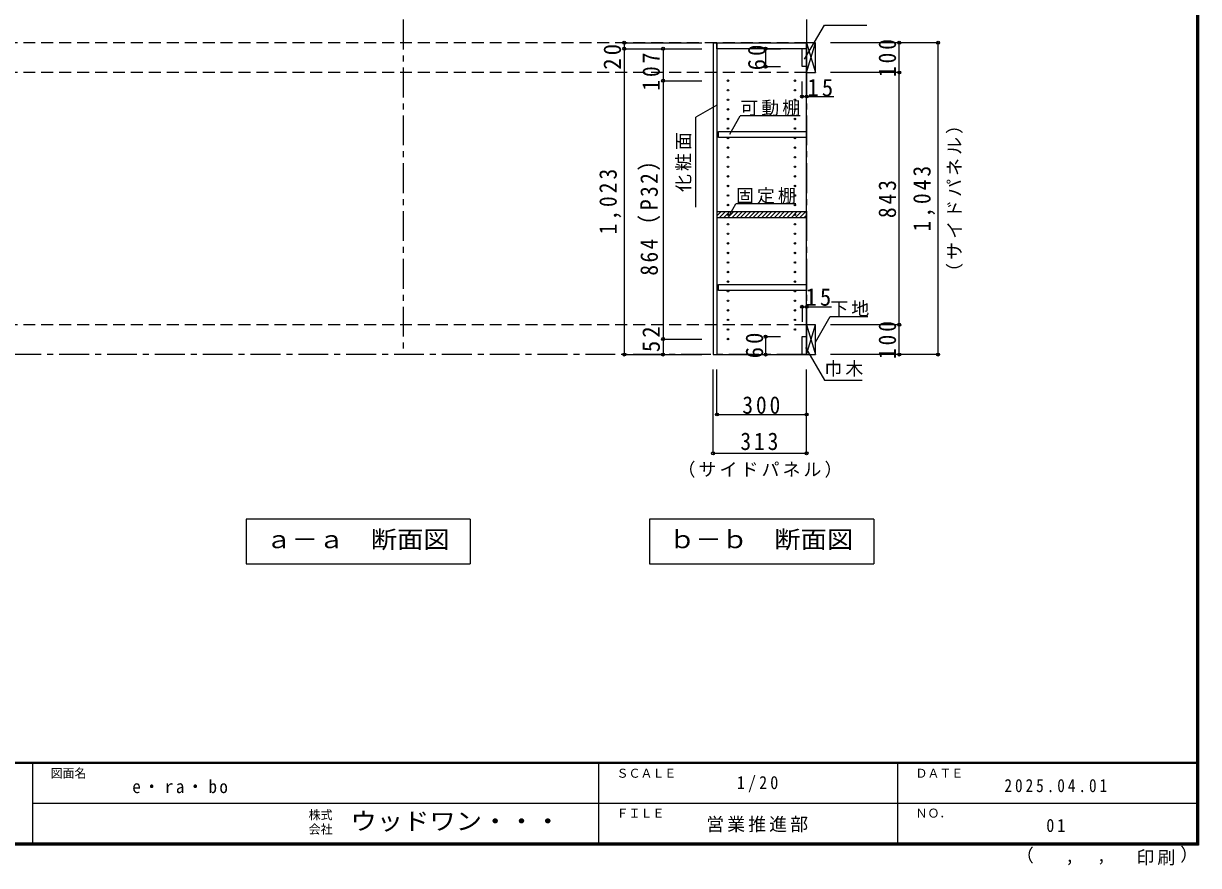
# Model space of a CAD drawing. Units: millimetres at full size, sheet at 1:20; some dimension numbers follow another scale. Extents: x -3922 to 3878, y -2932 to 2722.
# Drawn here: x -53 to 3878, y -2932 to -117 of the extents above; entities that cross this region are included whole.
import ezdxf
from ezdxf.enums import TextEntityAlignment as Align

# ---------------------------------------------------------------- set-up
doc = ezdxf.new("R2010")
doc.units = ezdxf.units.MM
doc.header["$LTSCALE"] = 20
doc.header["$PDMODE"] = 32
doc.header["$PDSIZE"] = 10
doc.linetypes.add('CHAIN1', pattern=[8, 5, -1, 1, -1])
doc.linetypes.add('DASHED2', pattern=[3, 2, -1])
for name, color, linetype in [('0-2_本体', 2, 'Continuous'), ('0-3_固定棚', 3, 'Continuous'), ('0-4_可動棚', 3, 'Continuous'), ('0-5', 4, 'Continuous'), ('0-7_桟木・巾木', 2, 'Continuous'), ('0-8_引き出し', 3, 'Continuous'), ('0-A_文字', 7, 'Continuous'), ('0-B_寸法', 7, 'Continuous'), ('0-C_ハッチ', 4, 'Continuous'), ('F-1_枠', 6, 'Continuous'), ('F-A_文字', 7, 'Continuous')]:
    doc.layers.add(name, color=color, linetype=linetype)
doc.styles.add('ＭＳ ゴシック', font='')
doc.styles.get('ＭＳ ゴシック').set_extended_font_data('MS Gothic')

msp = doc.modelspace()

# ---------------------------------------------------------------- linework, layer by layer
at = {"layer": '0-2_本体'}
for p, q in [((2253.94, -180.95), (2566.94, -180.95)), ((2266.94, -200.95), (2266.94, -180.95)), ((2566.94, -180.95), (2566.94, -200.95)), ((2566.94, -200.95), (2266.94, -200.95))]:
    msp.add_line(p, q, dxfattribs=at)
at = {"layer": '0-3_固定棚', "color": 2}
for p, q in [((2266.94, -745.95), (2566.94, -745.95)), ((2266.94, -745.95), (2266.94, -765.95)), ((2566.94, -745.95), (2566.94, -765.95)), ((2266.94, -765.95), (2566.94, -765.95))]:
    msp.add_line(p, q, dxfattribs=at)
at = {"layer": '0-4_可動棚', "color": 2}
for p, q in [((2271.94, -477.45), (2566.94, -477.45)), ((2566.94, -477.45), (2566.94, -497.45)), ((2271.94, -989.45), (2566.94, -989.45)), ((2566.94, -989.45), (2566.94, -1009.45))]:
    msp.add_line(p, q, dxfattribs=at)
for points in [[(2566.94, -497.45), (2271.94, -497.45), (2271.94, -477.45)], [(2566.94, -1009.45), (2271.94, -1009.45), (2271.94, -989.45)]]:
    msp.add_lwpolyline(points, dxfattribs=at)
at = {"layer": '0-5', "color": 2}
msp.add_line((2253.94, -180.95), (2253.94, -1223.95), dxfattribs=at)
at = {"layer": '0-5', "color": 3}
for p, q in [((2266.94, -180.95), (2266.94, -1223.95)), ((2566.94, -1223.95), (2566.94, -180.95)), ((2566.94, -200.95), (2266.94, -200.95)), ((2253.94, -1223.95), (2566.94, -1223.95))]:
    msp.add_line(p, q, dxfattribs=at)
at = {"layer": '0-5'}
for centre in [(2303.94, -307.95), (2527.94, -307.95), (2303.94, -339.95), (2527.94, -339.95), (2303.94, -371.95), (2527.94, -371.95), (2303.94, -403.95), (2527.94, -403.95), (2303.94, -435.95), (2303.94, -467.95), (2527.94, -435.95), (2527.94, -467.95), (2303.94, -499.95), (2527.94, -499.95), (2303.94, -531.95), (2527.94, -531.95), (2303.94, -563.95), (2527.94, -563.95), (2303.94, -595.95), (2303.94, -627.95), (2527.94, -595.95), (2527.94, -627.95), (2303.94, -659.95), (2527.94, -659.95), (2303.94, -691.95), (2527.94, -691.95), (2303.94, -723.95), (2527.94, -723.95), (2303.94, -755.95), (2303.94, -787.95), (2527.94, -755.95), (2527.94, -787.95), (2303.94, -819.95), (2527.94, -819.95), (2303.94, -851.95), (2527.94, -851.95), (2303.94, -883.95), (2527.94, -883.95), (2303.94, -915.95), (2527.94, -915.95), (2303.94, -947.95), (2303.94, -979.95), (2527.94, -947.95), (2527.94, -979.95), (2303.94, -1011.95), (2527.94, -1011.95), (2303.94, -1043.95), (2527.94, -1043.95), (2303.94, -1075.95), (2527.94, -1075.95), (2303.94, -1107.95), (2303.94, -1139.95), (2527.94, -1107.95), (2527.94, -1139.95), (2303.94, -1171.95)]:
    msp.add_circle(centre, 2.5, dxfattribs=at)
at = {"layer": '0-7_桟木・巾木'}
for p, q in [((2566.94, -200.95), (2551.94, -200.95)), ((2551.94, -260.95), (2551.94, -200.95)), ((2566.94, -200.95), (2566.94, -241.95)), ((2551.94, -1163.95), (2566.94, -1163.95)), ((2566.94, -1163.95), (2566.94, -1223.95))]:
    msp.add_line(p, q, dxfattribs=at)
for points in [[(2566.94, -260.95), (2555.44, -260.95), (2551.94, -260.95)], [(2566.94, -1223.95), (2551.94, -1223.95), (2551.94, -1163.95)]]:
    msp.add_lwpolyline(points, dxfattribs=at)
at = {"layer": '0-8_引き出し'}
for p, q in [((2566.94, -180.95), (2566.94, -280.95)), ((2596.94, -180.95), (2566.94, -180.95)), ((2596.94, -280.95), (2596.94, -180.95)), ((2566.94, -280.95), (2596.94, -280.95)), ((2566.94, -1123.95), (2566.94, -1223.95)), ((2596.94, -1123.95), (2566.94, -1123.95)), ((2596.94, -1223.95), (2596.94, -1123.95)), ((2566.94, -1223.95), (2596.94, -1223.95))]:
    msp.add_line(p, q, dxfattribs=at)
at = {"layer": '0-8_引き出し', "color": 7}
for p, q in [((2566.94, -280.95), (2596.94, -180.95)), ((2566.94, -180.95), (2596.94, -280.95)), ((2566.94, -1223.95), (2596.94, -1123.95)), ((2566.94, -1123.95), (2596.94, -1223.95))]:
    msp.add_line(p, q, dxfattribs=at)
at = {"layer": '0-A_文字', "linetype": 'CHAIN1'}
for p, q in [((1216.94, 1176.05), (1216.94, -1223.95)), ((2566.94, 1176.05), (2566.94, -1223.95)), ((2566.94, -1223.95), (-2353.06, -1223.95))]:
    msp.add_line(p, q, dxfattribs=at)
at = {"layer": '0-A_文字'}
for p, q in [((2560.27, -236.42), (2626.37, -121.91)), ((2626.37, -121.91), (2768.61, -121.91)), ((2266.94, -390.02), (2196.94, -430.43)), ((2196.94, -730.43), (2196.94, -430.43)), ((2310.24, -486.51), (2345.25, -425.86)), ((2545.25, -425.86), (2345.25, -425.86)), ((2310.24, -755.01), (2330.71, -719.55)), ((2530.71, -719.55), (2330.71, -719.55)), ((2596.94, -1182.21), (2646.35, -1096.62)), ((2646.35, -1096.62), (2772.38, -1096.62)), ((2646.35, -1096.62), (2772.38, -1096.62)), ((1441.94, -1773.95), (1441.94, -1923.95)), ((2791.94, -1773.95), (2791.94, -1923.95)), ((691.94, -1923.95), (1441.94, -1923.95)), ((2041.94, -1923.95), (2791.94, -1923.95))]:
    msp.add_line(p, q, dxfattribs=at)
for points in [[(2563.13, -1200.22), (2626.37, -1309.77), (2752.4, -1309.77)], [(1441.94, -1773.95), (691.94, -1773.95), (691.94, -1923.95)], [(2791.94, -1773.95), (2041.94, -1773.95), (2041.94, -1923.95)]]:
    msp.add_lwpolyline(points, dxfattribs=at)
at = {"layer": '0-B_寸法', "color": 4, "linetype": 'DASHED2'}
for p, q in [((2566.94, -180.95), (-903.06, -180.95)), ((2566.94, -280.95), (-903.06, -280.95)), ((2566.94, -1123.95), (-903.06, -1123.95))]:
    msp.add_line(p, q, dxfattribs=at)
at = {"layer": '0-B_寸法', "color": 4}
for p, q in [((1956.94, -180.95), (1956.94, -200.95)), ((1956.94, -180.95), (2216.94, -180.95)), ((2876.94, -180.95), (2646.94, -180.95)), ((2876.94, -280.95), (2876.94, -180.95)), ((3006.94, -180.95), (2876.94, -180.95)), ((3006.94, -1223.95), (3006.94, -180.95)), ((1956.94, -200.95), (2216.94, -200.95)), ((1956.94, -200.95), (1956.94, -1223.95)), ((2086.94, -200.95), (2216.94, -200.95)), ((2086.94, -200.95), (2086.94, -307.95)), ((2429.94, -200.95), (2429.94, -260.95)), ((2429.94, -200.95), (2479.94, -200.95)), ((2429.94, -260.95), (2479.94, -260.95)), ((2086.94, -307.95), (2216.94, -307.95)), ((2086.94, -307.95), (2086.94, -1171.95)), ((2551.94, -360.95), (2551.94, -310.95)), ((2566.94, -360.95), (2566.94, -310.95)), ((2876.94, -280.95), (2646.94, -280.95)), ((2876.94, -1123.95), (2876.94, -280.95)), ((2551.94, -360.95), (2658.05, -360.95)), ((2551.94, -1063.95), (2551.94, -1113.95)), ((2551.94, -1063.95), (2650.11, -1063.95)), ((2566.94, -1063.95), (2566.94, -1113.95)), ((2876.94, -1123.95), (2646.94, -1123.95)), ((2876.94, -1223.95), (2876.94, -1123.95)), ((2086.94, -1171.95), (2216.94, -1171.95)), ((2086.94, -1171.95), (2086.94, -1223.95)), ((2429.94, -1163.95), (2429.94, -1223.95)), ((2429.94, -1163.95), (2479.94, -1163.95)), ((1956.94, -1223.95), (2216.94, -1223.95)), ((2086.94, -1223.95), (2216.94, -1223.95)), ((2429.94, -1223.95), (2479.94, -1223.95)), ((2876.94, -1223.95), (2646.94, -1223.95)), ((3006.94, -1223.95), (2876.94, -1223.95)), ((2253.94, -1553.95), (2253.94, -1273.95)), ((2266.94, -1423.95), (2266.94, -1273.95)), ((2566.94, -1423.95), (2566.94, -1273.95)), ((2566.94, -1553.95), (2566.94, -1273.95)), ((2266.94, -1423.95), (2566.94, -1423.95)), ((2253.94, -1553.95), (2566.94, -1553.95))]:
    msp.add_line(p, q, dxfattribs=at)
at = {"layer": '0-B_寸法'}
for p in [(1956.94, -180.95), (1956.94, -200.95), (2086.94, -200.95), (2429.94, -200.95), (2876.94, -180.95), (3006.94, -180.95), (2429.94, -260.95), (2086.94, -307.95), (2876.94, -280.95), (2551.94, -360.95), (2566.94, -360.95), (2551.94, -1063.95), (2566.94, -1063.95), (2876.94, -1123.95), (2086.94, -1171.95), (2429.94, -1163.95), (1956.94, -1223.95), (2086.94, -1223.95), (2429.94, -1223.95), (2876.94, -1223.95), (3006.94, -1223.95), (2266.94, -1423.95), (2566.94, -1423.95), (2253.94, -1553.95), (2566.94, -1553.95)]:
    msp.add_point(p, dxfattribs=at)
at = {"layer": '0-C_ハッチ'}
for p, q in [((2266.94, -760.46), (2281.45, -745.95)), ((2275.59, -765.95), (2295.59, -745.95)), ((2289.73, -765.95), (2309.73, -745.95)), ((2303.88, -765.95), (2323.88, -745.95)), ((2318.02, -765.95), (2338.02, -745.95)), ((2332.16, -765.95), (2352.16, -745.95)), ((2346.3, -765.95), (2366.3, -745.95)), ((2360.44, -765.95), (2380.44, -745.95)), ((2374.59, -765.95), (2394.59, -745.95)), ((2388.73, -765.95), (2408.73, -745.95)), ((2402.87, -765.95), (2422.87, -745.95)), ((2417.01, -765.95), (2437.01, -745.95)), ((2431.16, -765.95), (2451.16, -745.95)), ((2445.3, -765.95), (2465.3, -745.95)), ((2459.44, -765.95), (2479.44, -745.95)), ((2473.58, -765.95), (2493.58, -745.95)), ((2487.72, -765.95), (2507.72, -745.95)), ((2501.87, -765.95), (2521.87, -745.95)), ((2516.01, -765.95), (2536.01, -745.95)), ((2530.15, -765.95), (2550.15, -745.95)), ((2544.29, -765.95), (2564.29, -745.95)), ((2558.43, -765.95), (2566.94, -757.45))]:
    msp.add_line(p, q, dxfattribs=at)
at = {"layer": 'F-1_枠'}
for p, q in [((3871.3, 2722.29), (3871.3, -2864.37)), ((3874.63, 2722.29), (3874.63, -2864.37)), ((3877.97, 2722.29), (3877.97, -2864.37)), ((3877.97, -2587.71), (-3922.03, -2587.71)), ((3877.97, -2591.04), (-3922.03, -2591.04)), ((-22.03, -2591.04), (-22.03, -2857.71)), ((1871.3, -2591.04), (1871.3, -2857.71)), ((2871.3, -2591.04), (2871.3, -2857.71)), ((-22.03, -2724.37), (3871.3, -2724.38)), ((3877.97, -2857.71), (-3922.03, -2857.71)), ((3877.97, -2861.04), (-3922.03, -2861.04)), ((3877.97, -2864.37), (-3922.03, -2864.37))]:
    msp.add_line(p, q, dxfattribs=at)

# ---------------------------------------------------------------- texts
at = {"layer": '0-A_文字', "style": 'ＭＳ ゴシック', "width": 1.1}
for s, p in [('ａ－ａ\u3000断面図', (756.94, -1888.95)), ('ｂ－ｂ\u3000断面図', (2106.94, -1888.95))]:
    msp.add_text(s, height=58.65, dxfattribs=at).set_placement(p, align=Align.BOTTOM_LEFT)
at = {"layer": '0-A_文字', "char_height": 43.99, "attachment_point": 7, "style": 'ＭＳ ゴシック'}
for s, insert in [('\\T1.17;可動棚', (2345.25, -425.86)), ('\\T1.17;固定棚', (2330.71, -719.55)), ('\\T1.17;下地', (2646.35, -1096.62)), ('\\T1.17;巾木', (2626.37, -1297.82))]:
    msp.add_mtext(s, dxfattribs=dict(at, insert=insert))
at = {"layer": '0-A_文字', "insert": (2181.94, -680.43), "char_height": 43.99, "attachment_point": 7, "rotation": 90, "style": 'ＭＳ ゴシック'}
msp.add_mtext('\\T1.17;化粧面', dxfattribs=at)
at = {"layer": '0-B_寸法', "attachment_point": 7, "rotation": 90, "style": 'ＭＳ ゴシック'}
for s, insert, char_height in [('\\T1.27;\\W0.95;20', (1946.94, -271.28), 58.65), ('\\T1.27;\\W0.95;60', (2429.94, -273.45), 58.65), ('\\T1.27;\\W0.9;100', (2866.94, -295.95), 58.65), ('\\T1.27;\\W0.9;107', (2076.94, -341.38), 58.65), ('\\T1.17;（サイドパネル）', (3089.44, -977.45), 43.99), ('\\T1.22;\\W0.9;864（P32）', (2076.94, -959.95), 58.65), ('\\T1.28;\\W0.9;1,023', (1946.94, -822.45), 58.65), ('\\T1.28;\\W0.9;1,043', (2996.94, -812.45), 58.65), ('\\T1.27;\\W0.9;843', (2866.94, -767.45), 58.65), ('\\T1.27;\\W0.95;52', (2076.94, -1215.68), 58.65), ('\\T1.27;\\W0.9;100', (2866.94, -1238.95), 58.65), ('\\T1.27;\\W0.95;60', (2422.33, -1236.45), 58.65)]:
    msp.add_mtext(s, dxfattribs=dict(at, insert=insert, char_height=char_height))
at = {"layer": '0-B_寸法', "attachment_point": 7, "style": 'ＭＳ ゴシック'}
for s, insert, char_height in [('\\T1.27;\\W0.95;15', (2569.83, -360.95), 58.65), ('\\T1.27;\\W0.95;15', (2563.33, -1061.48), 58.65), ('\\T1.27;\\W0.9;300', (2351.94, -1422.74), 58.65), ('\\T1.27;\\W0.9;313', (2345.44, -1543.95), 58.65), ('\\T1.17;（サイドパネル）', (2135.44, -1635.63), 43.99)]:
    msp.add_mtext(s, dxfattribs=dict(at, insert=insert, char_height=char_height))
at = {"layer": 'F-A_文字', "style": 'ＭＳ ゴシック'}
for s, height, p in [('図面名', 29.33, (37.97, -2647.71)), ('ＳＣＡＬＥ', 29.33, (1931.3, -2647.71)), ('ＤＡＴＥ', 29.33, (2931.3, -2647.71)), ('株式', 29.33, (901.3, -2787.04)), ('ＦＩＬＥ', 29.33, (1931.3, -2781.04)), ('ＮＯ．', 29.33, (2931.3, -2781.04)), ('会社', 29.33, (901.3, -2835.04)), ('（', 43.99, (3267.32, -2933.25)), ('）', 43.99, (3816.9, -2930.46)), (',', 43.99, (3432.15, -2933.25)), (',', 43.99, (3538.1, -2931.39))]:
    msp.add_text(s, height=height, dxfattribs=at).set_placement(p, align=Align.BOTTOM_LEFT)
at = {"layer": 'F-A_文字', "style": 'ＭＳ ゴシック', "width": 1.1}
msp.add_text('ウッドワン・・・', height=58.65, dxfattribs=at).set_placement((1041.3, -2831.04), align=Align.BOTTOM_LEFT)
at = {"layer": 'F-A_文字', "char_height": 43.99, "attachment_point": 7, "style": 'ＭＳ ゴシック'}
for s, insert in [('\\T1.38;\\W0.9;1/20', (2333.8, -2687.71)), ('\\T1.28;\\W0.95;e・ra・bo', (311.3, -2691.04)), ('\\T1.39;\\W0.85;2025.04.01', (3228.8, -2687.71)), ('\\T1.17;営業推進部', (2231.3, -2821.04)), ('\\T1.36;\\W0.9;01', (3368.8, -2821.04)), ('\\T1.17;印刷', (3670.07, -2932.32))]:
    msp.add_mtext(s, dxfattribs=dict(at, insert=insert))

doc.saveas('drawing.dxf')
